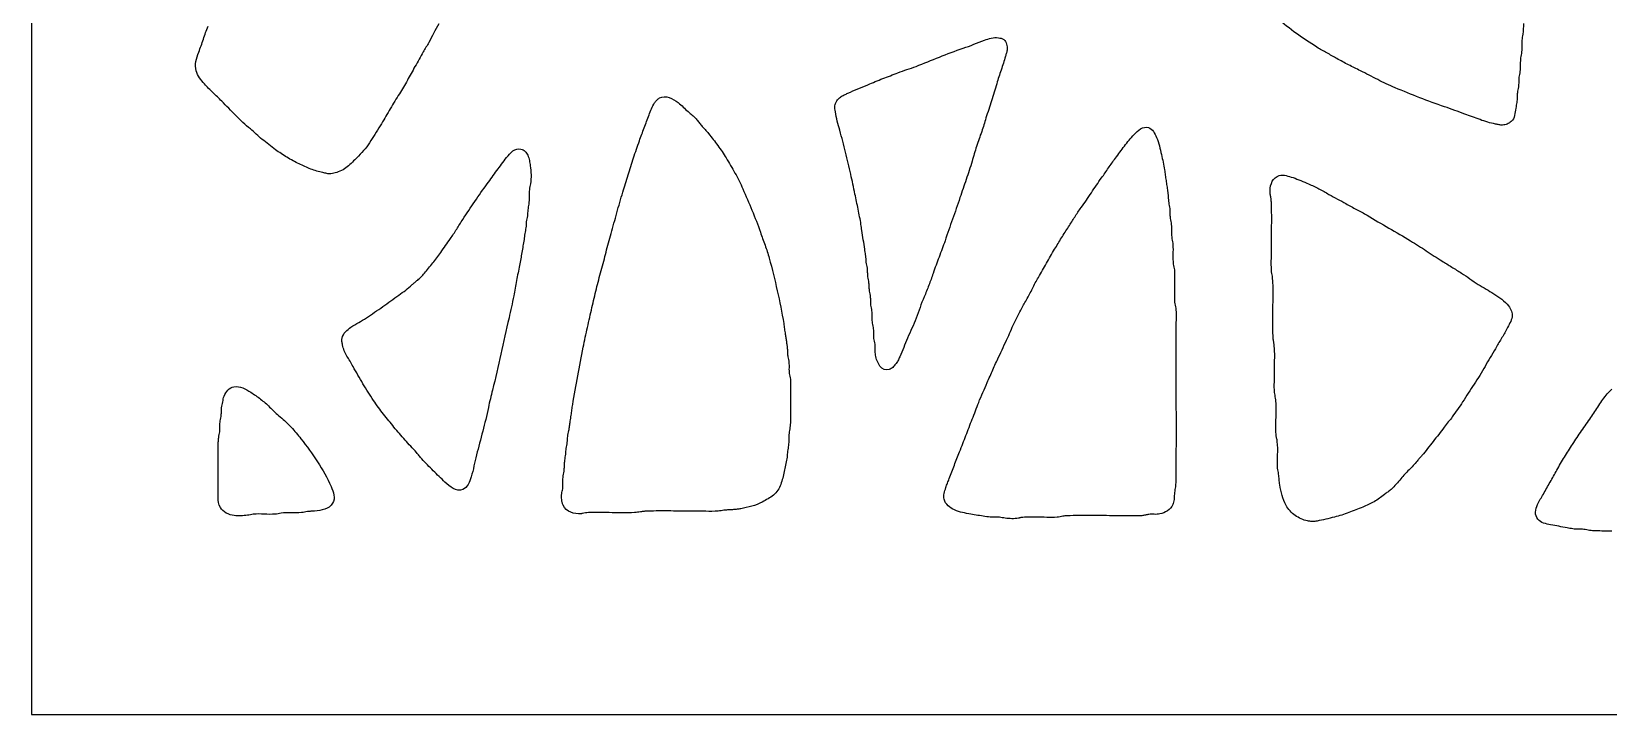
# Model space of a CAD drawing. Extents: x 0 to 950, y 0 to 950.
# Drawn here: x 0 to 520, y 0 to 225 of the extents above; entities that cross this region are included whole.
import ezdxf

# ---------------------------------------------------------------- set-up
doc = ezdxf.new("R2010")
doc.units = 0
doc.layers.add('OBRYS', color=7, linetype='CONTINUOUS')
doc.layers.add('VYREZY', color=1, linetype='CONTINUOUS')

msp = doc.modelspace()

# ---------------------------------------------------------------- linework, layer by layer
at = {"layer": 'OBRYS'}
msp.add_lwpolyline([(0, 0), (950, 0), (950, 950), (0, 950)], close=True, dxfattribs=at)
at = {"layer": 'VYREZY'}
for points in [[(491.4611, 227.694, -0.04609897), (491.2816, 224.122, -0.01028846), (491.122, 223.151, 0.03095931), (491.0028, 222.1759, 0.02093369), (490.9638, 219.9862, -0.04081066), (490.8381, 217.805, -0.02392281), (490.6555, 216.8399, 0.04057985), (490.5055, 215.8713, 0.02591142), (490.4641, 213.8808, -0.042122), (490.3586, 211.8971, -0.02810498), (490.1697, 210.9334, 0.04166523), (490.0074, 209.9668, 0.02170237), (489.9442, 208.3794, -0.03589073), (489.8362, 206.7969, -0.02236684), (489.656, 205.8315, 0.0375418), (489.5053, 204.8629, 0.01657476), (489.4322, 203.2781, -0.03318474), (489.3068, 201.6992, -0.00644191), (489.1518, 200.7295, 0.00821666), (489.0002, 199.7592, -0.01638651), (488.5906, 197.391, -0.15352451), (487.4733, 195.3876, -0.10172072), (486.1508, 194.5684, -0.06973381), (484.6134, 194.2364, -0.07344485), (483.4591, 194.3211, 0.00842642), (482.3133, 194.5569, -0.04525334), (477.1981, 196.0088, 0.0065583), (472.1903, 197.859, -0.00356042), (468.8446, 199.0723, 0.00831334), (465.4879, 200.2537, -0.01434378), (457.3149, 203.2413, -0.00238905), (449.2433, 206.5021, -0.02379795), (443.4725, 209.1927, 0.00521351), (437.7995, 212.0991, -0.00072451), (433.885, 214.0604, -0.0153774), (430.0375, 216.1457, 0.01098765), (426.737, 217.9721, -0.01910272), (423.4683, 219.851, -0.01610317), (416.7265, 224.3853, -0.02099914), (410.3417, 229.4051, 0.00757886)], [(134.1308, 227.5308, 0.01427683), (132.5297, 224.5565, -0.01322552), (130.8424, 221.4058, -0.00440653), (129.0444, 218.3157, 0.00991822), (127.6734, 215.8984, -0.00749824), (126.314, 213.4743, 0.00959398), (125.0607, 211.2174, -0.00997245), (123.8058, 208.9615, 0.0042302), (122.526, 206.7219, -0.01803284), (121.1858, 204.5198, 0.01610572), (118.1776, 199.6199, -0.00573885), (115.2703, 194.6564, -0.00694905), (111.8147, 189.0859, -0.05268617), (107.7436, 183.9936, -0.01227248), (104.4336, 180.806, -0.11642363), (100.5296, 178.6212, 0.00315621), (99.5857, 178.3449, -0.05560293), (98.624, 178.17, -0.06825543), (97.2787, 178.2609, -0.00108634), (95.9463, 178.5391, -0.04290846), (91.9773, 179.7402, -0.01743135), (88.1698, 181.4154, -0.02401639), (84.1591, 183.5927, -0.01849874), (80.346, 186.1039, -0.01449428), (78.1359, 187.7784, -0.00008729), (75.9746, 189.5172, -0.02145208), (74.0343, 191.221, 0.01963722), (72.0999, 192.9321, -0.03009892), (67.2605, 197.3966, 0.00497747), (62.6433, 202.1067, 0.00710777), (59.7729, 204.8966, -0.02196408), (56.9891, 207.7681, -0.02773989), (55.3764, 209.8014, -0.08013747), (54.2485, 212.1061, -0.13572995), (54.1705, 215.1804, -0.026045), (55.1015, 218.2276, 0.00669381), (56.5976, 222.5226, -0.01156812), (58.1353, 226.8019, 0.0109948)], [(520.6584, 60.4499, -0.01396907), (515.2639, 60.5004, -0.01006177), (514.2773, 60.5572, -0.01547196), (513.2952, 60.6641, -0.02314457), (512.3308, 60.8453, 0.03946328), (511.3629, 60.9947, 0.02260107), (509.5759, 61.0466, -0.04102408), (507.7961, 61.1639, -0.01270955), (506.8303, 61.3329, 0.00920616), (505.8656, 61.5088, -0.00802301), (503.1619, 61.9949, 0.00401272), (500.4619, 62.5027, -0.02793726), (498.1357, 63.0566, -0.15275288), (496.2399, 64.3336, -0.18451712), (495.4947, 66.6607, -0.08885365), (496.0873, 69.1664, -0.04275464), (497.0276, 70.9086, 0.01802533), (498.056, 72.6073, -0.00416765), (500.3091, 76.5733, 0.00813969), (502.5304, 80.5567, -0.01752747), (505.0224, 84.8347, -0.00213405), (507.6822, 89.0139, -0.00993584), (510.6596, 93.4517, 0.00090184), (513.7172, 97.8359, 0.01226866), (516.334, 101.8069, -0.03284917), (519.1068, 105.6599, -0.04757917), (520.656, 107.2117, -0.16407263)]]:
    msp.add_lwpolyline(points, format="xyb", dxfattribs=at)
for points in [[(282.5602, 113.6703, -0.33019561), (279.4895, 114.7474, -0.11155574), (278.0482, 118.4261, -0.05010063), (277.957, 120.2095, 0.04589177), (277.8807, 121.9949, 0.03369331), (277.6841, 122.9561, -0.04603939), (277.5116, 123.9198, -0.03035438), (277.4679, 125.7097, 0.04253998), (277.3807, 127.4948, 0.03393617), (277.1843, 128.4559, -0.04612276), (277.0116, 129.4196, -0.03036642), (276.9679, 131.2095, 0.0425581), (276.8808, 132.9946, 0.0335121), (276.6851, 133.9558, -0.04486509), (276.5116, 134.9195, -0.02669836), (276.4558, 136.5074, 0.03906046), (276.361, 138.0908, 0.02736802), (276.1733, 139.0537, -0.03881175), (276.0078, 140.0191, -0.01717791), (275.9278, 141.4024, 0.02976763), (275.8131, 142.7817, 0.0148951), (275.6448, 143.7488, -0.02906859), (275.5042, 144.7191, -0.0195056), (275.4485, 145.9073, 0.03304436), (275.3608, 147.0918, 0.02469555), (275.1763, 148.055, -0.03286745), (275.0077, 149.0202, -0.01131464), (274.9076, 150.1997, 0.0220349), (274.7823, 151.3759, 0.00011341), (274.6352, 152.3471, -0.00532178), (274.4982, 153.3197, 0.01449038), (274.003, 156.4218, -0.01424991), (273.5063, 159.5237, -0.00542501), (273.3891, 160.5004, 0.01347722), (273.2563, 161.4747, 0.01002361), (272.3301, 166.4927, 0.00478448), (271.2555, 171.4819, -0.00810923), (270.5745, 174.7492, 0.0096295), (269.8836, 178.0141, 0.00257992), (268.1597, 185.2801, 0.00985398), (266.256, 192.4998, -0.01009426), (265.4555, 195.5417, -0.02241651), (264.8547, 198.6268, 0.02224947), (264.6694, 199.5801, -0.10352439), (264.6407, 200.5312, -0.10171198), (265.2885, 202.1584, -0.08191007), (266.4847, 203.4552, -0.06577767), (267.6808, 204.1575, 0.01084595), (268.9573, 204.7295, -0.01735284), (272.2267, 206.1436, 0.0092379), (275.52, 207.505, -0.01050984), (280.4584, 209.5318, 0.00131914), (285.4343, 211.468, -0.01940185), (288.4102, 212.5037, 0.02008543), (291.3846, 213.5434, 0.00252249), (299.091, 216.6348, -0.01482672), (306.8678, 219.5345, 0.01259884), (310.3908, 220.8302, -0.00496834), (313.8946, 222.1799, -0.03010309), (316.1774, 222.88, -0.09557135), (318.5236, 222.9899, -0.02761139), (319.4685, 222.7994, -0.11173276), (320.3052, 222.3673, -0.15094363), (321.2354, 220.9221, -0.08594579), (321.4138, 219.1587, -0.05928633), (321.1929, 218.0043, 0.00967319), (320.8566, 216.8698, -0.01995811), (319.4178, 212.3582, 0.01865939), (317.967, 207.8499, -0.01135342), (316.2374, 202.1929, 0.00520619), (314.438, 196.5564, 0.00584297), (313.7691, 194.2893, -0.02287492), (313.0241, 192.0485, 0.01465968), (311.3262, 187.2085, 0.00692513), (309.8383, 182.2981, -0.01487708), (307.9095, 176.2795, 0.00452921), (305.8558, 170.2997, -0.0046275), (303.4161, 163.2006, 0.00323778), (300.9566, 156.1082, -0.012021), (298.9847, 150.729, 0.01332407), (297.027, 145.3451, -0.01182047), (295.6202, 141.4398, -0.00881993), (294.0533, 137.5955, 0.01971682), (292.7129, 134.0901, -0.01088025), (291.4339, 130.5597, -0.01730861), (290.0329, 127.2822, 0.01185002), (288.5958, 124.0191, 0.00264387), (287.3298, 120.9027, -0.01020332), (286.0171, 117.8065, -0.01231112), (285.4225, 116.5629, -0.05965591), (284.661, 115.4252, -0.01391767), (283.7174, 114.3851, -0.12708955)], [(181.1218, 66.1459, -0.11782086), (177.631, 66.6426, -0.18935896), (175.1624, 68.9431, -0.05529926), (174.8399, 69.867, -0.0187291), (174.6562, 70.8335, -0.05063549), (174.6084, 71.8015, -0.01300908), (174.6843, 72.7723, -0.0459203), (174.8369, 73.5422, 0.04987713), (174.9833, 74.3127, 0.03033288), (175.0436, 76.5011, -0.04306293), (175.1592, 78.6833, -0.02366479), (175.3412, 79.6486, 0.03843945), (175.4943, 80.6171, 0.01734764), (175.5662, 82.2028, -0.03298201), (175.6874, 83.7829, -0.01262818), (175.8514, 84.7515, 0.02243691), (175.9962, 85.7225, 0.01495288), (176.0687, 86.7093, -0.02530845), (176.1616, 87.6936, -0.01785477), (176.3377, 88.6595, 0.02766059), (176.4947, 89.6278, 0.02114774), (176.5573, 90.6164, -0.03208896), (176.6413, 91.6024, -0.01676844), (176.8196, 92.5676, 0.01455964), (177.0023, 93.5321, -0.0035514), (177.2608, 95.0832, 0.0106783), (177.4971, 96.6376, -0.00201947), (177.628, 97.6125, -0.00430825), (177.7713, 98.5857, 0.00750606), (178.018, 100.3387, -0.00973806), (178.2726, 102.0905, -0.00468085), (179.9308, 111.5739, -0.00416298), (181.7566, 121.0266, -0.00486914), (183.1422, 127.5638, -0.00300348), (184.6306, 134.0787, -0.00078916), (186.0792, 140.2049, -0.01124636), (187.6744, 146.2929, 0.01024241), (189.2833, 152.3831, -0.01143387), (190.9066, 158.4692, 0.00372783), (192.84, 165.294, -0.00493899), (194.79, 172.114, -0.00855155), (195.6806, 174.9383, 0.01163644), (196.5536, 177.7676, -0.01349655), (198.3232, 183.4275, -0.00134263), (200.2606, 189.0344, -0.00771118), (201.8238, 193.3062, 0.00160111), (203.4393, 197.5591, -0.00837032), (204.2454, 199.5978, -0.04710578), (205.2678, 201.5264, -0.03083472), (205.9684, 202.4611, -0.10666021), (206.8768, 203.1565, -0.20335541), (210.0714, 203.2832, -0.07510979), (213.0659, 201.6022, -0.03770098), (214.6876, 200.1307, 0.03133789), (216.2919, 198.6375, -0.00057759), (217.6743, 197.5011, -0.04270856), (218.9486, 196.254, -0.02368202), (219.8028, 195.1614, 0.03056134), (220.6712, 194.0815, 0.00362973), (221.8857, 192.7663, -0.01921388), (223.0577, 191.4149, -0.01053202), (226.075, 187.4865, -0.02305954), (228.8194, 183.368, -0.00450242), (231.7477, 178.4007, -0.02983217), (234.3239, 173.2532, -0.00119865), (237.3457, 166.145, -0.01707364), (240.1043, 158.9353, 0.00777467), (241.6497, 154.6598, -0.02616183), (243.0352, 150.3358, -0.00779282), (245.6758, 139.6464, -0.01655288), (247.7921, 128.8459, -0.00957577), (248.0413, 127.0933, 0.01047606), (248.2936, 125.3412, -0.00390248), (248.5077, 123.9815, 0.00271727), (248.7186, 122.6213, -0.00755115), (248.8885, 121.4512, -0.01747892), (248.9995, 120.2747, -0.00965018), (249.0469, 119.0848, 0.02932133), (249.141, 117.8994, 0.0285021), (249.3311, 116.9356, -0.04317311), (249.4926, 115.9687, -0.02598258), (249.5413, 114.1784, 0.04057149), (249.642, 112.3939, 0.0287598), (249.8324, 111.43, -0.0440914), (249.9928, 110.463, -0.02802216), (250.0574, 107.2646, 0.00895789), (250, 104.0616, 0.00592571), (250.0474, 100.0591, -0.01790493), (249.999, 96.0589, -0.02110904), (249.9104, 95.0779, -0.00257631), (249.7753, 94.1014, -0.00859317), (249.6186, 93.1295, 0.02935116), (249.5026, 92.1534, 0.01510155), (249.4441, 90.1671, -0.03587264), (249.3035, 88.1891, -0.01033785), (249.1437, 87.2195, 0.0202906), (249.0033, 86.2474, 0.01545022), (248.9321, 85.2605, -0.03038066), (248.8317, 84.2775, -0.01344323), (248.4249, 82.1557, 0.00353007), (247.9759, 80.0416, -0.03027402), (246.8344, 75.7974, -0.13969929), (244.4404, 72.3046, -0.04143352), (242.6539, 71.0572, -0.0121162), (240.7384, 70.0047, -0.05011536), (237.2712, 68.6275, -0.02511461), (233.6231, 67.7821, -0.01298507), (232.4542, 67.6037, -0.01910838), (231.2767, 67.5005, -0.00141337), (229.6937, 67.4272, 0.02475254), (228.1178, 67.2802, 0.0099948), (227.1465, 67.121, -0.03091791), (226.1709, 67.0028, -0.02188325), (222.1714, 66.9425, 0.00717571), (218.1684, 67, -0.00377487), (210.5649, 67.0574, 0.01133511), (202.9631, 66.9999, 0.01811105), (201.7814, 66.9212, 0.00997979), (200.6054, 66.7763, 0.00906627), (199.6336, 66.6187, -0.03023233), (198.6576, 66.5026, -0.02158224), (194.458, 66.4404, 0.00708781), (190.2549, 66.5, -0.00636286), (186.8527, 66.5433, 0.01930594), (183.4527, 66.4986, 0.02935267), (182.475, 66.3901, -0.01324716), (181.5, 66.2501, 0.07942931), (181.311, 66.1968, -0.08520088)], [(325.1217, 64.6451, -0.03674757), (322.9487, 64.5066, -0.03234655), (320.776, 64.6686, -0.02256351), (319.8099, 64.8487, 0.03980572), (318.8402, 64.995, 0.02102438), (316.4557, 65.0622, -0.04213344), (314.0825, 65.2295, -0.0039616), (311.7546, 65.6111, 0.0013649), (309.4288, 66.0048, -0.01402548), (306.7157, 66.5351, -0.04726221), (304.0984, 67.3894, -0.08091848), (301.9283, 68.7848, -0.15038288), (300.6451, 70.9286, -0.12221687), (300.6498, 72.8581, -0.01677658), (301.1974, 74.768, -0.02198966), (301.7496, 76.2498, 0.01305394), (302.3286, 77.7224, -0.00655366), (304.0087, 82.1646, -0.00077082), (305.7538, 86.582, 0.0042847), (307.8247, 91.9338, -0.0049775), (309.9031, 97.2828, 0.00568583), (310.9741, 100.0508, -0.00203207), (312.0249, 102.8267, -0.0180105), (313.421, 106.1109, 0.01016094), (314.8691, 109.3742, -0.00415046), (316.6708, 113.5696, -0.01140101), (318.6016, 117.706, 0.01161108), (320.1127, 120.9467, -0.00768707), (321.5986, 124.1997, 0.01084392), (322.819, 126.9168, -0.01523569), (324.0629, 129.6225, -0.0040056), (325.8633, 133.1719, -0.01172415), (327.7739, 136.6621, 0.01831629), (329.7312, 140.3521, -0.0191222), (331.6943, 144.0387, 0.00399038), (334.3551, 148.6907, -0.0076075), (337.0493, 153.3229, -0.00245694), (339.3182, 157.0493, -0.00602303), (341.6499, 160.7364, 0.00459782), (343.6723, 163.9144, -0.01809614), (345.7784, 167.0347, 0.01323616), (349.1528, 171.9308, -0.01273907), (352.5225, 176.8305, 0.00895515), (354.7925, 180.0783, -0.01298463), (357.0882, 183.3071, 0.00292467), (360.0446, 187.2929, -0.03365313), (363.233, 191.0811, -0.04651607), (365.3869, 192.9359, -0.22781235), (367.9229, 193.3712, -0.18323419), (369.5953, 192.1248, -0.03716514), (370.6493, 190.1659, -0.0475184), (371.5893, 187.3699, -0.00165425), (372.2535, 184.4822, -0.00674351), (372.7843, 181.9833, -0.00489558), (373.2567, 179.4725, -0.01441571), (373.5167, 177.7214, 0.00912293), (373.7582, 175.9671, -0.00580515), (374.0112, 174.2148, 0.00443475), (374.2595, 172.4618, -0.01486032), (374.401, 171.2867, -0.00292791), (374.5007, 170.1069, 0.00604084), (374.5898, 169.1246, 0.01014057), (374.7106, 168.1458, 0.01043704), (374.8713, 167.1751, -0.02837647), (374.9968, 166.2006, -0.0188413), (375.0438, 164.8099, 0.0352577), (375.1361, 163.424, 0.02993121), (375.3283, 162.4604, -0.04466357), (375.4917, 161.4937, -0.02666749), (375.551, 159.1059, 0.04225741), (375.6844, 156.7262, 0.01859839), (375.8582, 155.7584, -0.03712681), (375.9957, 154.7869, -0.03076004), (376.0114, 151.5922, 0.04838305), (376.1391, 148.409, 0.02953239), (376.3303, 147.4452, -0.04448446), (376.4922, 146.4783, -0.02831725), (376.5576, 143.2794, 0.00909873), (376.5, 140.0758, -0.00043251), (376.4984, 137.6834, 0.03517055), (376.6625, 135.3026, 0.0239171), (376.8451, 134.337, -0.04089645), (376.9946, 133.3678, -0.02632627), (377.0579, 129.9685, 0.00850459), (377, 126.5649, 0.00062308), (377.0302, 102.352, -0.00186926), (377, 78.1394, -0.01243942), (376.9467, 76.356, -0.02217523), (376.7704, 74.5817, -0.00420505), (376.6215, 73.6088, 0.01937103), (376.5023, 72.6325, 0.00683457), (376.3787, 70.8475, -0.09592213), (375.9497, 69.1439, -0.13386205), (374.2041, 67.0885, -0.10765467), (371.6741, 66.0602, -0.05861775), (369.8891, 65.9628, 0.04820037), (368.0984, 65.9024, 0.02795024), (366.9393, 65.6844, -0.04405125), (365.7765, 65.5042, -0.02437329), (361.9767, 65.4396, 0.00793771), (358.1729, 65.5, -0.00283422), (350.1682, 65.5454, 0.00850709), (342.1645, 65.4999, 0.0087443), (340.9759, 65.4522, 0.02040614), (339.793, 65.3353, 0.0233842), (338.8272, 65.1535, -0.0405369), (337.8578, 65.0053, -0.02614935), (334.4585, 64.9425, 0.00847217), (331.0548, 65, -0.00319158), (328.4604, 65.0164, 0.03761123), (325.8783, 64.8549, 0.0665505), (325.5, 64.7499, -0.06668138)], [(142.0598, 74.1695, -0.23266851), (138.9494, 74.4474, -0.05334594), (136.2007, 76.5496, -0.00677154), (132.335, 80.3208, -0.00558896), (128.5637, 84.1866, -0.0239934), (127.6557, 85.2347, 0.0056857), (126.7857, 86.3166, 0.0248267), (124.9114, 88.3762, -0.02576047), (123.0412, 90.4392, 0.0153479), (121.2182, 92.5363, -0.01765328), (119.4051, 94.6414, -0.00194565), (115.9528, 98.9829, -0.01976852), (112.6947, 103.4667, -0.01216926), (109.1943, 108.9943, -0.008021), (105.9193, 114.6597, 0.00914789), (103.9173, 118.1049, -0.08136324), (102.4501, 121.754, -0.01759834), (102.2388, 122.8842, -0.10005597), (102.2951, 124.0105, -0.1263948), (103.4147, 126.0561, -0.05687347), (105.2367, 127.6062, -0.02082932), (107.772, 129.1593, 0.01886184), (110.3138, 130.7028, 0.00979825), (115.697, 134.4096, -0.00281205), (121.0288, 138.192, 0.01354014), (123.2564, 139.8451, 0.01662359), (125.3798, 141.6292, -0.01637194), (126.2893, 142.3942, 0.0065132), (127.2142, 143.1414, 0.02712398), (128.3751, 144.216, 0.02033426), (129.4296, 145.3966, 0.00031242), (130.813, 147.0803, 0.00337251), (132.1839, 148.7742, 0.00050285), (133.5421, 150.4792, 0.01932442), (134.8307, 152.2353, -0.00213635), (136.3935, 154.5264, -0.00582771), (137.9925, 156.7921, 0.02159816), (140.0645, 159.9337, -0.01192706), (142.0766, 163.1168, -0.00052538), (146.0372, 169.05, -0.01228647), (150.1472, 174.878, 0.00550907), (153.2876, 179.2052, -0.01280843), (156.4899, 183.4849, -0.04824597), (158.6021, 185.6877, -0.24573401), (161.2487, 186.302, -0.13424828), (162.5721, 185.5429, -0.08186938), (163.4785, 184.2726, -0.07502881), (164.0099, 182.5941, 0.00202773), (164.2951, 180.8366, -0.03931372), (164.5517, 177.8717, -0.03623049), (164.3593, 174.9006, -0.02912545), (164.1687, 173.9372, 0.044188), (164.0075, 172.9706, 0.02584178), (163.9472, 170.5844, -0.04220636), (163.8093, 168.2067, -0.01191335), (163.6468, 167.2381, 0.02175738), (163.5036, 166.267, 0.01432745), (163.4302, 165.2807, -0.02479175), (163.3362, 164.2969, -0.01734079), (163.161, 163.3311, 0.02724384), (163.0051, 162.3629, 0.02018408), (162.9409, 161.3749, -0.03022319), (162.8571, 160.3893, -0.01935159), (162.6775, 159.4247, 0.02330534), (162.5057, 158.459, 0.00422656), (162.3868, 157.482, -0.01251933), (162.2518, 156.5074, -0.00149064), (161.5391, 152.2448, -0.0075964), (160.7491, 147.9963, 0.00702361), (159.8097, 142.9762, -0.00693508), (158.8712, 137.956, -0.00398853), (158.1055, 134.3034, -0.00195695), (157.2963, 130.6602, 0.00185312), (154.652, 118.7658, -0.00783998), (151.8658, 106.9053, 0.00075979), (151.1509, 104.0445, 0.00905566), (150.4924, 101.1708, -0.01297062), (148.6304, 93.3275, 0.00338301), (146.6177, 85.5189, 0.00756506), (145.7639, 81.8787, -0.01900215), (144.8278, 78.2611, -0.04177014), (143.8684, 75.8221, -0.18829997)], [(423.122, 63.6452, -0.04786442), (421.758, 63.5971, -0.03538159), (420.402, 63.776, -0.10464347), (416.2828, 65.5683, -0.11192793), (413.3001, 68.9084, -0.0602839), (411.9689, 72.1879, -0.02435916), (411.2042, 75.6657, -0.02915678), (411.0103, 77.4296, 0.02311739), (410.8377, 79.1968, 0.0223246), (410.6539, 80.1614, -0.04039148), (410.5054, 81.1298, -0.03699377), (410.5166, 85.5262, 0.0515286), (410.4006, 89.9098, 0.0279311), (410.1835, 91.0682, -0.04399811), (410.0041, 92.2302, -0.02427317), (409.9406, 96.0268, 0.00809817), (410, 99.8275, 0.00097489), (409.9945, 102.0175, 0.03369596), (409.8377, 104.1969, 0.02397389), (409.655, 105.1617, -0.04095158), (409.5054, 106.13, -0.02636188), (409.4421, 109.5266, 0.00851522), (409.5, 112.9274, -0.00509455), (409.5488, 117.7148, 0.04095505), (409.2556, 122.4776, -0.00401569), (409.096, 123.6498, -0.02312646), (409.0003, 124.8277, -0.01304023), (408.941, 131.6247, 0.00434275), (409, 138.4237, 0.00059096), (408.9964, 141.4094, 0.03502719), (408.781, 144.38, 0.01021687), (408.6215, 145.3506, -0.03107826), (408.5028, 146.3254, -0.02195704), (408.4424, 150.3224, 0.00719866), (408.5, 154.3228, -0.00319999), (408.5435, 161.1214, 0.00960753), (408.4999, 167.9189, 0.01252073), (408.4398, 169.1039, 0.01591144), (408.3125, 170.2834, 0.01605333), (408.1106, 171.4495, -0.05605955), (408.003, 172.6211, -0.11273964), (408.7683, 175.6824, -0.20602894), (411.052, 177.5861, -0.14429794), (413.3223, 177.5905, -0.00784146), (415.5829, 176.8903, -0.02110681), (418.1757, 175.9195, -0.00070057), (420.726, 174.8356, -0.02102207), (424.133, 173.2095, -0.01013468), (427.4343, 171.3732, 0.01352475), (430.2211, 169.8478, -0.01311592), (433.0091, 168.3246, 0.01322046), (436.4943, 166.4214, -0.01632689), (439.967, 164.497, 0.00494773), (447.1568, 160.2962, -0.00661793), (454.3323, 156.0715, -0.01354627), (459.4952, 152.7444, 0.01471162), (464.6655, 149.4296, -0.00684649), (467.8662, 147.4478, 0.00360492), (471.0542, 145.4452, -0.02143407), (473.8379, 143.5551, 0.0242437), (476.6313, 141.681, 0.00416217), (479.1906, 140.1673, -0.01003559), (481.7315, 138.624, -0.01844044), (484.3599, 136.815, -0.06619521), (486.628, 134.6074, -0.07969878), (487.5619, 132.9287, -0.12544022), (487.7483, 131.0526, -0.08629653), (487.0608, 128.9967, 0.00316955), (486.0281, 127.0539, -0.01705205), (484.1683, 123.7775, 0.00966209), (482.2594, 120.5278, -0.00905376), (480.556, 117.6195, 0.00942918), (478.8547, 114.71, -0.02056529), (475.2229, 108.8047, 0.00981845), (471.4626, 102.9751, -0.01847398), (469.8105, 100.5084, -0.00014469), (468.0664, 98.1034, -0.01312999), (466.7419, 96.3752, 0.01535649), (465.4252, 94.6414, -0.01730457), (463.6202, 92.2838, 0.00296797), (461.7473, 89.9775, 0.01088362), (459.9388, 87.62, -0.02498725), (458.0665, 85.3168, 0.00404324), (457.2775, 84.4252, 0.00797275), (456.5102, 83.5151, -0.0303448), (453.8118, 80.5902, 0.02998988), (451.1113, 77.6671, -0.00769722), (449.5695, 75.8414, -0.03571057), (447.8795, 74.1603, -0.01872777), (446.7972, 73.296, 0.00925847), (445.6982, 72.4519, -0.0376946), (442.2755, 70.1197, -0.03383968), (438.5533, 68.2982, -0.00821339), (433.9551, 66.5093, -0.02691636), (429.2488, 65.0494, -0.00135024), (426.3875, 64.3362, -0.02065267), (423.5, 63.7501, 0.05945031), (423.3112, 63.6963, -0.06649435)], [(71.122, 65.6451, -0.02225971), (68.9386, 65.4408, -0.04240005), (66.7528, 65.5194, -0.09611809), (64.1405, 66.363, -0.13864311), (62.2266, 68.2545, -0.13850796), (61.4405, 71.4601, 0.0087206), (61.5, 74.8887, 0.00298993), (61.4575, 81.8863, -0.00907133), (61.5001, 88.8829, -0.01059816), (61.554, 90.0691, -0.01839055), (61.6765, 91.2497, -0.02008653), (61.8526, 92.2158, 0.03720025), (61.9954, 93.1854, 0.01905972), (62.0555, 94.9715, -0.0363091), (62.1769, 96.7511, -0.01784809), (62.3492, 97.7174, 0.03122429), (62.4954, 98.6868, 0.02188169), (62.5471, 99.876, -0.03635775), (62.6331, 101.0613, -0.0159482), (62.8058, 102.0265, 0.00519555), (62.9992, 102.9883, 0.00261387), (63.1777, 103.9532, -0.05409436), (63.4527, 104.8893, -0.08449023), (64.7121, 106.8874, -0.17056931), (66.6938, 107.975, -0.14690324), (69.5625, 107.6067, -0.03662007), (72.2162, 106.1824, -0.02270407), (75.4638, 103.9067, -0.03051208), (78.4488, 101.3012, 0.00199323), (80.1572, 99.6292, 0.02142752), (81.9403, 98.0405, -0.03555512), (85.5473, 94.6394, -0.02007388), (88.76, 90.8524, -0.02086056), (94.1913, 83.2716, -0.03780534), (98.6892, 75.1236, -0.05332536), (99.6298, 72.3066, -0.19382767), (99.1687, 69.5746, -0.18716345), (96.6164, 67.6317, -0.04813748), (93.2499, 67.0038, -0.01919375), (92.0619, 66.9445, 0.03210018), (90.8775, 66.8548, 0.02736921), (89.9142, 66.665, -0.04348523), (88.9476, 66.5067, -0.03088758), (85.5618, 66.4604, 0.04736999), (82.188, 66.3032, 0.01560721), (81.2199, 66.1345, -0.03498052), (80.2478, 66.0038, -0.03263895), (76.6492, 66.009, 0.03554869), (73.052, 65.9933, 0.04374905), (72.0854, 65.8345, -0.02812987)]]:
    msp.add_lwpolyline(points, format="xyb", close=True, dxfattribs=at)

doc.saveas('drawing.dxf')
